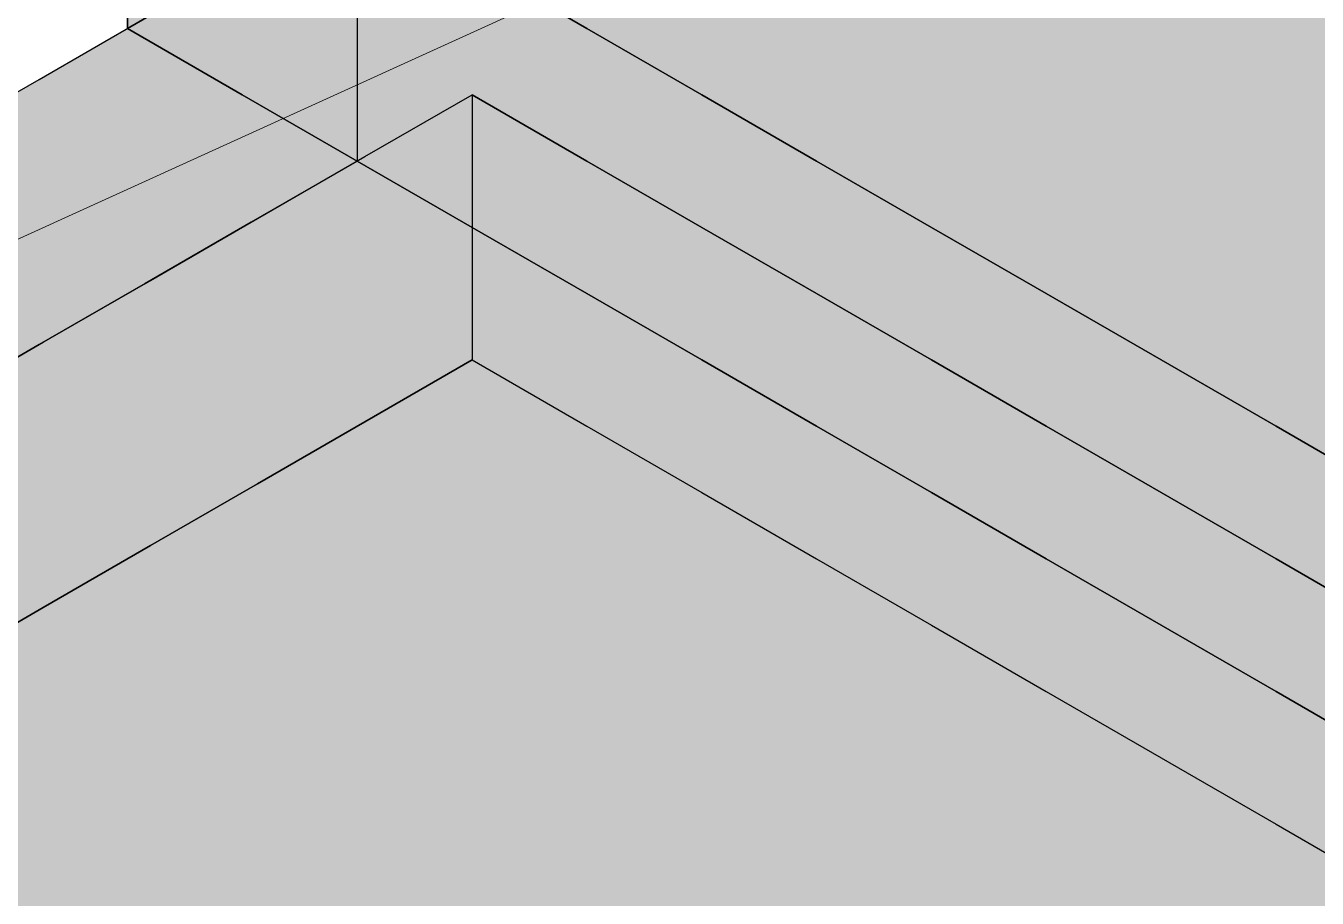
# Model space of a CAD drawing. Header units: metres. Extents: x 0 to 28.4, y 0 to 5.9.
# Drawn here: x 13.2751 to 13.7619, y 2.4221 to 2.751 of the extents above; entities that cross this region are included whole.
import ezdxf

# ---------------------------------------------------------------- set-up
doc = ezdxf.new("R2010")
doc.units = ezdxf.units.M
doc.header["$LTSCALE"] = 0.25
doc.layers.add('ISO-ARISTAS', color=8, linetype='CONTINUOUS')
doc.layers.add('ISO-CONCRETO-SUP', color=254, linetype='CONTINUOUS', true_color=0xe8e8e8)
doc.layers.add('LLAMADAS', color=30, linetype='CONTINUOUS', lineweight=18)

msp = doc.modelspace()

# ---------------------------------------------------------------- linework, layer by layer
at = {"layer": 'ISO-ARISTAS', "color": 250}
for p, q in [((13.4, 2.8), (13.4, 2.75)), ((13.4, 2.8), (13.4, 2.75)), ((13.3134, 2.75), (13.3134, 2.79746)), ((13.3134, 2.79746), (13.3134, 2.75)), ((13.3567, 2.775), (13.3134, 2.75)), ((13.3134, 2.75), (13.3567, 2.775)), ((13.4866, 2.75), (13.4433, 2.775)), ((13.4433, 2.775), (13.4866, 2.75)), ((13.4433, 2.775), (13.4866, 2.75)), ((13.4433, 2.775), (13.4866, 2.75)), ((13.28009, 2.73077), (13.32006, 2.75385)), ((13.28009, 2.73077), (13.32006, 2.75385)), ((13.3567, 2.725), (13.3134, 2.75)), ((13.3134, 2.75), (13.3567, 2.725)), ((13.4, 2.75), (13.4, 2.7)), ((13.4, 2.75), (13.4, 2.7)), ((13.5299, 2.725), (13.4866, 2.75)), ((13.4866, 2.75), (13.5299, 2.725)), ((13.4866, 2.75), (13.5299, 2.725)), ((13.4866, 2.75), (13.5299, 2.725)), ((13.24012, 2.70769), (13.28009, 2.73077)), ((13.24012, 2.70769), (13.28009, 2.73077)), ((13.4, 2.7), (13.3567, 2.725)), ((13.3567, 2.725), (13.4, 2.7)), ((13.40289, 2.70167), (13.4433, 2.725)), ((13.40289, 2.70167), (13.4433, 2.725)), ((13.4433, 2.725), (13.4433, 2.675)), ((13.4866, 2.7), (13.4433, 2.725)), ((13.4433, 2.725), (13.4433, 2.675)), ((13.4433, 2.725), (13.4866, 2.7)), ((13.57321, 2.7), (13.5299, 2.725)), ((13.5299, 2.725), (13.57321, 2.7)), ((13.5299, 2.725), (13.57321, 2.7)), ((13.5299, 2.725), (13.57321, 2.7)), ((13.36003, 2.67692), (13.4, 2.7)), ((13.4, 2.7), (13.36003, 2.67692)), ((13.36247, 2.67833), (13.40289, 2.70167)), ((13.36247, 2.67833), (13.40289, 2.70167)), ((13.4, 2.7), (13.4433, 2.675)), ((13.4, 2.7), (13.4433, 2.675)), ((13.4433, 2.675), (13.4, 2.7)), ((13.4, 2.7), (13.4433, 2.675)), ((13.5299, 2.675), (13.4866, 2.7)), ((13.4866, 2.7), (13.5299, 2.675)), ((13.61651, 2.675), (13.57321, 2.7)), ((13.57321, 2.7), (13.61651, 2.675)), ((13.57321, 2.7), (13.61651, 2.675)), ((13.57321, 2.7), (13.61651, 2.675)), ((13.32206, 2.655), (13.36247, 2.67833)), ((13.32206, 2.655), (13.36247, 2.67833)), ((13.32006, 2.65385), (13.36003, 2.67692)), ((13.36003, 2.67692), (13.32006, 2.65385)), ((13.4433, 2.675), (13.4433, 2.625)), ((13.4433, 2.675), (13.4433, 2.625)), ((13.4433, 2.675), (13.4866, 2.65)), ((13.4433, 2.675), (13.4866, 2.65)), ((13.4866, 2.65), (13.4433, 2.675)), ((13.4433, 2.675), (13.4866, 2.65)), ((13.57321, 2.65), (13.5299, 2.675)), ((13.5299, 2.675), (13.57321, 2.65)), ((13.65981, 2.65), (13.61651, 2.675)), ((13.61651, 2.675), (13.65981, 2.65)), ((13.61651, 2.675), (13.65981, 2.65)), ((13.61651, 2.675), (13.65981, 2.65)), ((13.28009, 2.63077), (13.32006, 2.65385)), ((13.32006, 2.65385), (13.28009, 2.63077)), ((13.28164, 2.63167), (13.32206, 2.655)), ((13.28164, 2.63167), (13.32206, 2.655)), ((13.4866, 2.65), (13.5299, 2.625)), ((13.4866, 2.65), (13.5299, 2.625)), ((13.5299, 2.625), (13.4866, 2.65)), ((13.4866, 2.65), (13.5299, 2.625)), ((13.61651, 2.625), (13.57321, 2.65)), ((13.57321, 2.65), (13.61651, 2.625)), ((13.70311, 2.625), (13.65981, 2.65)), ((13.65981, 2.65), (13.70311, 2.625)), ((13.65981, 2.65), (13.70311, 2.625)), ((13.65981, 2.65), (13.70311, 2.625)), ((13.24012, 2.60769), (13.28009, 2.63077)), ((13.28009, 2.63077), (13.24012, 2.60769)), ((13.24123, 2.60833), (13.28164, 2.63167)), ((13.24123, 2.60833), (13.28164, 2.63167)), ((13.4433, 2.625), (13.40289, 2.60167)), ((13.40289, 2.60167), (13.4433, 2.625)), ((13.4433, 2.625), (13.4866, 2.6)), ((13.4433, 2.625), (13.4866, 2.6)), ((13.5299, 2.625), (13.57321, 2.6)), ((13.5299, 2.625), (13.57321, 2.6)), ((13.57321, 2.6), (13.5299, 2.625)), ((13.5299, 2.625), (13.57321, 2.6)), ((13.65981, 2.6), (13.61651, 2.625)), ((13.61651, 2.625), (13.65981, 2.6)), ((13.74641, 2.6), (13.70311, 2.625)), ((13.70311, 2.625), (13.74641, 2.6)), ((13.70311, 2.625), (13.74641, 2.6)), ((13.70311, 2.625), (13.74641, 2.6)), ((13.36247, 2.57833), (13.40289, 2.60167)), ((13.40289, 2.60167), (13.36247, 2.57833)), ((13.4866, 2.6), (13.5299, 2.575)), ((13.4866, 2.6), (13.5299, 2.575)), ((13.57321, 2.6), (13.61651, 2.575)), ((13.57321, 2.6), (13.61651, 2.575)), ((13.61651, 2.575), (13.57321, 2.6)), ((13.57321, 2.6), (13.61651, 2.575)), ((13.70311, 2.575), (13.65981, 2.6)), ((13.65981, 2.6), (13.70311, 2.575)), ((13.78971, 2.575), (13.74641, 2.6)), ((13.74641, 2.6), (13.78971, 2.575)), ((13.74641, 2.6), (13.78971, 2.575)), ((13.74641, 2.6), (13.78971, 2.575)), ((13.36247, 2.57833), (13.32206, 2.555)), ((13.32206, 2.555), (13.36247, 2.57833)), ((13.5299, 2.575), (13.57321, 2.55)), ((13.5299, 2.575), (13.57321, 2.55)), ((13.61651, 2.575), (13.65981, 2.55)), ((13.61651, 2.575), (13.65981, 2.55)), ((13.65981, 2.55), (13.61651, 2.575)), ((13.61651, 2.575), (13.65981, 2.55)), ((13.74641, 2.55), (13.70311, 2.575)), ((13.70311, 2.575), (13.74641, 2.55)), ((13.32206, 2.555), (13.28164, 2.53167)), ((13.28164, 2.53167), (13.32206, 2.555)), ((13.57321, 2.55), (13.61651, 2.525)), ((13.57321, 2.55), (13.61651, 2.525)), ((13.65981, 2.55), (13.70311, 2.525)), ((13.65981, 2.55), (13.70311, 2.525)), ((13.70311, 2.525), (13.65981, 2.55)), ((13.65981, 2.55), (13.70311, 2.525)), ((13.78971, 2.525), (13.74641, 2.55)), ((13.74641, 2.55), (13.78971, 2.525)), ((13.28164, 2.53167), (13.24123, 2.50833)), ((13.24123, 2.50833), (13.28164, 2.53167)), ((13.61651, 2.525), (13.65981, 2.5)), ((13.61651, 2.525), (13.65981, 2.5)), ((13.70311, 2.525), (13.74641, 2.5)), ((13.70311, 2.525), (13.74641, 2.5)), ((13.74641, 2.5), (13.70311, 2.525)), ((13.70311, 2.525), (13.74641, 2.5)), ((13.65981, 2.5), (13.70311, 2.475)), ((13.65981, 2.5), (13.70311, 2.475)), ((13.74641, 2.5), (13.78971, 2.475)), ((13.74641, 2.5), (13.78971, 2.475)), ((13.78971, 2.475), (13.74641, 2.5)), ((13.74641, 2.5), (13.78971, 2.475)), ((13.70311, 2.475), (13.74641, 2.45)), ((13.70311, 2.475), (13.74641, 2.45)), ((13.74641, 2.45), (13.78971, 2.425)), ((13.74641, 2.45), (13.78971, 2.425))]:
    msp.add_line(p, q, dxfattribs=at)
at = {"layer": 'ISO-CONCRETO-SUP', "true_color": 0x949491}
for points in [[(13.3567, 2.775), (13.3134, 2.75), (13.3567, 2.82246), (13.3134, 2.79746)], [(13.4, 2.75), (13.36003, 2.72692), (13.4, 2.8), (13.36003, 2.77692)], [(13.36003, 2.72692), (13.32006, 2.70385), (13.36003, 2.77692), (13.32006, 2.75385)], [(13.32006, 2.70385), (13.28009, 2.68077), (13.32006, 2.75385), (13.28009, 2.73077)], [(13.4, 2.7), (13.36003, 2.67692), (13.4, 2.75), (13.36003, 2.72692)], [(13.28009, 2.68077), (13.24012, 2.65769), (13.28009, 2.73077), (13.24012, 2.70769)], [(13.36003, 2.67692), (13.32006, 2.65385), (13.36003, 2.72692), (13.32006, 2.70385)], [(13.32006, 2.65385), (13.28009, 2.63077), (13.32006, 2.70385), (13.28009, 2.68077)], [(13.28009, 2.63077), (13.24012, 2.60769), (13.28009, 2.68077), (13.24012, 2.65769)]]:
    msp.add_solid(points, dxfattribs=at)
at = {"layer": 'ISO-CONCRETO-SUP', "true_color": 0xa6a6a2}
for points in [[(13.3567, 2.77246), (13.4, 2.74746), (13.3567, 2.81992), (13.4, 2.79492)], [(13.4433, 2.775), (13.4866, 2.75), (13.4433, 2.82246), (13.4866, 2.79746)], [(13.5299, 2.77246), (13.57321, 2.74746), (13.5299, 2.81992), (13.57321, 2.79492)], [(13.4433, 2.76992), (13.4866, 2.74492), (13.4433, 2.81738), (13.4866, 2.79238)], [(13.5299, 2.76738), (13.57321, 2.74238), (13.5299, 2.81484), (13.57321, 2.78984)], [(13.61651, 2.76992), (13.65981, 2.74492), (13.61651, 2.81738), (13.65981, 2.79238)], [(13.70311, 2.76738), (13.74641, 2.74238), (13.70311, 2.81484), (13.74641, 2.78984)], [(13.61651, 2.76484), (13.65981, 2.73984), (13.61651, 2.8123), (13.65981, 2.7873)], [(13.70311, 2.7623), (13.74641, 2.7373), (13.70311, 2.80976), (13.74641, 2.78476)], [(13.4, 2.75), (13.4433, 2.725), (13.4, 2.8), (13.4433, 2.775)], [(13.3134, 2.75), (13.3567, 2.725), (13.3134, 2.79746), (13.3567, 2.77246)], [(13.4, 2.74746), (13.4433, 2.72246), (13.4, 2.79492), (13.4433, 2.76992)], [(13.4866, 2.75), (13.5299, 2.725), (13.4866, 2.79746), (13.5299, 2.77246)], [(13.57321, 2.74746), (13.61651, 2.72246), (13.57321, 2.79492), (13.61651, 2.76992)], [(13.4866, 2.74492), (13.5299, 2.71992), (13.4866, 2.79238), (13.5299, 2.76738)], [(13.57321, 2.74238), (13.61651, 2.71738), (13.57321, 2.78984), (13.61651, 2.76484)], [(13.65981, 2.74492), (13.70311, 2.71992), (13.65981, 2.79238), (13.70311, 2.76738)], [(13.74641, 2.74238), (13.78971, 2.71738), (13.74641, 2.78984), (13.78971, 2.76484)], [(13.65981, 2.73984), (13.70311, 2.71484), (13.65981, 2.7873), (13.70311, 2.7623)], [(13.74641, 2.7373), (13.78971, 2.7123), (13.74641, 2.78476), (13.78971, 2.75976)], [(13.4433, 2.725), (13.4866, 2.7), (13.4433, 2.775), (13.4866, 2.75)], [(13.3567, 2.725), (13.4, 2.7), (13.3567, 2.77246), (13.4, 2.74746)], [(13.5299, 2.725), (13.57321, 2.7), (13.5299, 2.77246), (13.57321, 2.74746)], [(13.4433, 2.72246), (13.4866, 2.69746), (13.4433, 2.76992), (13.4866, 2.74492)], [(13.5299, 2.71992), (13.57321, 2.69492), (13.5299, 2.76738), (13.57321, 2.74238)], [(13.61651, 2.72246), (13.65981, 2.69746), (13.61651, 2.76992), (13.65981, 2.74492)], [(13.70311, 2.71992), (13.74641, 2.69492), (13.70311, 2.76738), (13.74641, 2.74238)], [(13.61651, 2.71738), (13.65981, 2.69238), (13.61651, 2.76484), (13.65981, 2.73984)], [(13.70311, 2.71484), (13.74641, 2.68984), (13.70311, 2.7623), (13.74641, 2.7373)], [(13.4, 2.7), (13.4433, 2.675), (13.4, 2.75), (13.4433, 2.725)], [(13.4, 2.7), (13.4433, 2.675), (13.4, 2.74746), (13.4433, 2.72246)], [(13.4866, 2.7), (13.5299, 2.675), (13.4866, 2.75), (13.5299, 2.725)], [(13.57321, 2.7), (13.61651, 2.675), (13.57321, 2.74746), (13.61651, 2.72246)], [(13.4866, 2.69746), (13.5299, 2.67246), (13.4866, 2.74492), (13.5299, 2.71992)], [(13.57321, 2.69492), (13.61651, 2.66992), (13.57321, 2.74238), (13.61651, 2.71738)], [(13.65981, 2.69746), (13.70311, 2.67246), (13.65981, 2.74492), (13.70311, 2.71992)], [(13.74641, 2.69492), (13.78971, 2.66992), (13.74641, 2.74238), (13.78971, 2.71738)], [(13.65981, 2.69238), (13.70311, 2.66738), (13.65981, 2.73984), (13.70311, 2.71484)], [(13.74641, 2.68984), (13.78971, 2.66484), (13.74641, 2.7373), (13.78971, 2.7123)], [(13.4433, 2.675), (13.4866, 2.65), (13.4433, 2.725), (13.4866, 2.7)], [(13.4433, 2.675), (13.4866, 2.65), (13.4433, 2.72246), (13.4866, 2.69746)], [(13.5299, 2.675), (13.57321, 2.65), (13.5299, 2.725), (13.57321, 2.7)], [(13.61651, 2.675), (13.65981, 2.65), (13.61651, 2.72246), (13.65981, 2.69746)], [(13.5299, 2.67246), (13.57321, 2.64746), (13.5299, 2.71992), (13.57321, 2.69492)], [(13.61651, 2.66992), (13.65981, 2.64492), (13.61651, 2.71738), (13.65981, 2.69238)], [(13.70311, 2.67246), (13.74641, 2.64746), (13.70311, 2.71992), (13.74641, 2.69492)], [(13.70311, 2.66738), (13.74641, 2.64238), (13.70311, 2.71484), (13.74641, 2.68984)], [(13.4866, 2.65), (13.5299, 2.625), (13.4866, 2.7), (13.5299, 2.675)], [(13.4866, 2.65), (13.5299, 2.625), (13.4866, 2.69746), (13.5299, 2.67246)], [(13.57321, 2.65), (13.61651, 2.625), (13.57321, 2.7), (13.61651, 2.675)], [(13.65981, 2.65), (13.70311, 2.625), (13.65981, 2.69746), (13.70311, 2.67246)], [(13.57321, 2.64746), (13.61651, 2.62246), (13.57321, 2.69492), (13.61651, 2.66992)], [(13.65981, 2.64492), (13.70311, 2.61992), (13.65981, 2.69238), (13.70311, 2.66738)], [(13.74641, 2.64746), (13.78971, 2.62246), (13.74641, 2.69492), (13.78971, 2.66992)], [(13.74641, 2.64238), (13.78971, 2.61738), (13.74641, 2.68984), (13.78971, 2.66484)], [(13.5299, 2.625), (13.57321, 2.6), (13.5299, 2.675), (13.57321, 2.65)], [(13.61651, 2.625), (13.65981, 2.6), (13.61651, 2.675), (13.65981, 2.65)], [(13.5299, 2.625), (13.57321, 2.6), (13.5299, 2.67246), (13.57321, 2.64746)], [(13.61651, 2.62246), (13.65981, 2.59746), (13.61651, 2.66992), (13.65981, 2.64492)], [(13.70311, 2.625), (13.74641, 2.6), (13.70311, 2.67246), (13.74641, 2.64746)], [(13.70311, 2.61992), (13.74641, 2.59492), (13.70311, 2.66738), (13.74641, 2.64238)], [(13.57321, 2.6), (13.61651, 2.575), (13.57321, 2.65), (13.61651, 2.625)], [(13.65981, 2.6), (13.70311, 2.575), (13.65981, 2.65), (13.70311, 2.625)], [(13.57321, 2.6), (13.61651, 2.575), (13.57321, 2.64746), (13.61651, 2.62246)], [(13.65981, 2.59746), (13.70311, 2.57246), (13.65981, 2.64492), (13.70311, 2.61992)], [(13.74641, 2.6), (13.78971, 2.575), (13.74641, 2.64746), (13.78971, 2.62246)], [(13.74641, 2.59492), (13.78971, 2.56992), (13.74641, 2.64238), (13.78971, 2.61738)], [(13.61651, 2.575), (13.65981, 2.55), (13.61651, 2.625), (13.65981, 2.6)], [(13.70311, 2.575), (13.74641, 2.55), (13.70311, 2.625), (13.74641, 2.6)], [(13.61651, 2.575), (13.65981, 2.55), (13.61651, 2.62246), (13.65981, 2.59746)], [(13.70311, 2.57246), (13.74641, 2.54746), (13.70311, 2.61992), (13.74641, 2.59492)], [(13.65981, 2.55), (13.70311, 2.525), (13.65981, 2.6), (13.70311, 2.575)], [(13.74641, 2.55), (13.78971, 2.525), (13.74641, 2.6), (13.78971, 2.575)], [(13.65981, 2.55), (13.70311, 2.525), (13.65981, 2.59746), (13.70311, 2.57246)], [(13.74641, 2.54746), (13.78971, 2.52246), (13.74641, 2.59492), (13.78971, 2.56992)], [(13.70311, 2.525), (13.74641, 2.5), (13.70311, 2.575), (13.74641, 2.55)], [(13.70311, 2.525), (13.74641, 2.5), (13.70311, 2.57246), (13.74641, 2.54746)], [(13.74641, 2.5), (13.78971, 2.475), (13.74641, 2.55), (13.78971, 2.525)], [(13.74641, 2.5), (13.78971, 2.475), (13.74641, 2.54746), (13.78971, 2.52246)]]:
    msp.add_solid(points, dxfattribs=at)
at = {"layer": 'ISO-CONCRETO-SUP', "true_color": 0xb8b8b3}
for points in [[(13.4, 2.8), (13.4433, 2.775), (13.3567, 2.775), (13.4, 2.75)], [(13.3567, 2.775), (13.4, 2.75), (13.3134, 2.75), (13.3567, 2.725)], [(13.36003, 2.77692), (13.40333, 2.75192), (13.32006, 2.75385), (13.36336, 2.72885)], [(13.4433, 2.775), (13.4866, 2.75), (13.4, 2.75), (13.4433, 2.725)], [(13.4433, 2.775), (13.4866, 2.75), (13.40333, 2.75192), (13.44663, 2.72692)], [(13.32006, 2.75385), (13.36336, 2.72885), (13.28009, 2.73077), (13.32339, 2.70577)], [(13.40333, 2.75192), (13.44663, 2.72692), (13.36336, 2.72885), (13.40666, 2.70385)], [(13.4, 2.75), (13.4433, 2.725), (13.3567, 2.725), (13.4, 2.7)], [(13.4866, 2.75), (13.5299, 2.725), (13.4433, 2.725), (13.4866, 2.7)], [(13.4866, 2.75), (13.5299, 2.725), (13.44663, 2.72692), (13.48993, 2.70192)], [(13.28009, 2.73077), (13.32339, 2.70577), (13.24012, 2.70769), (13.28342, 2.68269)], [(13.36336, 2.72885), (13.40666, 2.70385), (13.32339, 2.70577), (13.36669, 2.68077)], [(13.44663, 2.72692), (13.48993, 2.70192), (13.40666, 2.70385), (13.44996, 2.67885)], [(13.4433, 2.725), (13.4866, 2.7), (13.4, 2.7), (13.4433, 2.675)], [(13.5299, 2.725), (13.57321, 2.7), (13.4866, 2.7), (13.5299, 2.675)], [(13.5299, 2.725), (13.57321, 2.7), (13.48993, 2.70192), (13.53323, 2.67692)], [(13.24012, 2.70769), (13.28342, 2.68269), (13.20015, 2.68462), (13.24345, 2.65962)], [(13.32339, 2.70577), (13.36669, 2.68077), (13.28342, 2.68269), (13.32672, 2.65769)], [(13.40666, 2.70385), (13.44996, 2.67885), (13.36669, 2.68077), (13.40999, 2.65577)], [(13.4, 2.7), (13.4433, 2.675), (13.36003, 2.67692), (13.40333, 2.65192)], [(13.4866, 2.7), (13.5299, 2.675), (13.4433, 2.675), (13.4866, 2.65)], [(13.48993, 2.70192), (13.53323, 2.67692), (13.44996, 2.67885), (13.49326, 2.65385)], [(13.57321, 2.7), (13.61651, 2.675), (13.5299, 2.675), (13.57321, 2.65)], [(13.57321, 2.7), (13.61651, 2.675), (13.53323, 2.67692), (13.57654, 2.65192)], [(13.28342, 2.68269), (13.32672, 2.65769), (13.24345, 2.65962), (13.28675, 2.63462)], [(13.36669, 2.68077), (13.40999, 2.65577), (13.32672, 2.65769), (13.37002, 2.63269)], [(13.44996, 2.67885), (13.49326, 2.65385), (13.40999, 2.65577), (13.45329, 2.63077)], [(13.36003, 2.67692), (13.40333, 2.65192), (13.32006, 2.65385), (13.36336, 2.62885)], [(13.4433, 2.675), (13.4866, 2.65), (13.40333, 2.65192), (13.44663, 2.62692)], [(13.5299, 2.675), (13.57321, 2.65), (13.4866, 2.65), (13.5299, 2.625)], [(13.53323, 2.67692), (13.57654, 2.65192), (13.49326, 2.65385), (13.53657, 2.62885)], [(13.61651, 2.675), (13.65981, 2.65), (13.57321, 2.65), (13.61651, 2.625)], [(13.61651, 2.675), (13.65981, 2.65), (13.57654, 2.65192), (13.61984, 2.62692)], [(13.24345, 2.65962), (13.28675, 2.63462), (13.20348, 2.63654), (13.24678, 2.61154)], [(13.32006, 2.65385), (13.36336, 2.62885), (13.28009, 2.63077), (13.32339, 2.60577)], [(13.32672, 2.65769), (13.37002, 2.63269), (13.28675, 2.63462), (13.33005, 2.60962)], [(13.40999, 2.65577), (13.45329, 2.63077), (13.37002, 2.63269), (13.41332, 2.60769)], [(13.49326, 2.65385), (13.53657, 2.62885), (13.45329, 2.63077), (13.4966, 2.60577)], [(13.40333, 2.65192), (13.44663, 2.62692), (13.36336, 2.62885), (13.40666, 2.60385)], [(13.4866, 2.65), (13.5299, 2.625), (13.44663, 2.62692), (13.48993, 2.60192)], [(13.57321, 2.65), (13.61651, 2.625), (13.5299, 2.625), (13.57321, 2.6)], [(13.57654, 2.65192), (13.61984, 2.62692), (13.53657, 2.62885), (13.57987, 2.60385)], [(13.65981, 2.65), (13.70311, 2.625), (13.61651, 2.625), (13.65981, 2.6)], [(13.65981, 2.65), (13.70311, 2.625), (13.61984, 2.62692), (13.66314, 2.60192)], [(13.28675, 2.63462), (13.33005, 2.60962), (13.24678, 2.61154), (13.29008, 2.58654)], [(13.28009, 2.63077), (13.32339, 2.60577), (13.24012, 2.60769), (13.28342, 2.58269)], [(13.37002, 2.63269), (13.41332, 2.60769), (13.33005, 2.60962), (13.37335, 2.58462)], [(13.45329, 2.63077), (13.4966, 2.60577), (13.41332, 2.60769), (13.45662, 2.58269)], [(13.36336, 2.62885), (13.40666, 2.60385), (13.32339, 2.60577), (13.36669, 2.58077)], [(13.44663, 2.62692), (13.48993, 2.60192), (13.40666, 2.60385), (13.44996, 2.57885)], [(13.5299, 2.625), (13.57321, 2.6), (13.48993, 2.60192), (13.53323, 2.57692)], [(13.53657, 2.62885), (13.57987, 2.60385), (13.4966, 2.60577), (13.5399, 2.58077)], [(13.61651, 2.625), (13.65981, 2.6), (13.57321, 2.6), (13.61651, 2.575)], [(13.61984, 2.62692), (13.66314, 2.60192), (13.57987, 2.60385), (13.62317, 2.57885)], [(13.70311, 2.625), (13.74641, 2.6), (13.65981, 2.6), (13.70311, 2.575)], [(13.70311, 2.625), (13.74641, 2.6), (13.66314, 2.60192), (13.70644, 2.57692)], [(13.24678, 2.61154), (13.29008, 2.58654), (13.20681, 2.58846), (13.25011, 2.56346)], [(13.33005, 2.60962), (13.37335, 2.58462), (13.29008, 2.58654), (13.33338, 2.56154)], [(13.24012, 2.60769), (13.28342, 2.58269), (13.20015, 2.58462), (13.24345, 2.55962)], [(13.32339, 2.60577), (13.36669, 2.58077), (13.28342, 2.58269), (13.32672, 2.55769)], [(13.41332, 2.60769), (13.45662, 2.58269), (13.37335, 2.58462), (13.41665, 2.55962)], [(13.4966, 2.60577), (13.5399, 2.58077), (13.45662, 2.58269), (13.49993, 2.55769)], [(13.40666, 2.60385), (13.44996, 2.57885), (13.36669, 2.58077), (13.40999, 2.55577)], [(13.48993, 2.60192), (13.53323, 2.57692), (13.44996, 2.57885), (13.49326, 2.55385)], [(13.57321, 2.6), (13.61651, 2.575), (13.53323, 2.57692), (13.57654, 2.55192)], [(13.57987, 2.60385), (13.62317, 2.57885), (13.5399, 2.58077), (13.5832, 2.55577)], [(13.65981, 2.6), (13.70311, 2.575), (13.61651, 2.575), (13.65981, 2.55)], [(13.66314, 2.60192), (13.70644, 2.57692), (13.62317, 2.57885), (13.66647, 2.55385)], [(13.74641, 2.6), (13.78971, 2.575), (13.70311, 2.575), (13.74641, 2.55)], [(13.74641, 2.6), (13.78971, 2.575), (13.70644, 2.57692), (13.74974, 2.55192)], [(13.29008, 2.58654), (13.33338, 2.56154), (13.25011, 2.56346), (13.29341, 2.53846)], [(13.28342, 2.58269), (13.32672, 2.55769), (13.24345, 2.55962), (13.28675, 2.53462)], [(13.36669, 2.58077), (13.40999, 2.55577), (13.32672, 2.55769), (13.37002, 2.53269)], [(13.37335, 2.58462), (13.41665, 2.55962), (13.33338, 2.56154), (13.37668, 2.53654)], [(13.45662, 2.58269), (13.49993, 2.55769), (13.41665, 2.55962), (13.45996, 2.53462)], [(13.5399, 2.58077), (13.5832, 2.55577), (13.49993, 2.55769), (13.54323, 2.53269)], [(13.44996, 2.57885), (13.49326, 2.55385), (13.40999, 2.55577), (13.45329, 2.53077)], [(13.53323, 2.57692), (13.57654, 2.55192), (13.49326, 2.55385), (13.53657, 2.52885)], [(13.62317, 2.57885), (13.66647, 2.55385), (13.5832, 2.55577), (13.6265, 2.53077)], [(13.70644, 2.57692), (13.74974, 2.55192), (13.66647, 2.55385), (13.70977, 2.52885)], [(13.61651, 2.575), (13.65981, 2.55), (13.57654, 2.55192), (13.61984, 2.52692)], [(13.70311, 2.575), (13.74641, 2.55), (13.65981, 2.55), (13.70311, 2.525)], [(13.78971, 2.575), (13.83301, 2.55), (13.74641, 2.55), (13.78971, 2.525)], [(13.78971, 2.575), (13.83301, 2.55), (13.74974, 2.55192), (13.79304, 2.52692)], [(13.25011, 2.56346), (13.29341, 2.53846), (13.21014, 2.54038), (13.25344, 2.51538)], [(13.33338, 2.56154), (13.37668, 2.53654), (13.29341, 2.53846), (13.33671, 2.51346)], [(13.24345, 2.55962), (13.28675, 2.53462), (13.20348, 2.53654), (13.24678, 2.51154)], [(13.32672, 2.55769), (13.37002, 2.53269), (13.28675, 2.53462), (13.33005, 2.50962)], [(13.41665, 2.55962), (13.45996, 2.53462), (13.37668, 2.53654), (13.41999, 2.51154)], [(13.49993, 2.55769), (13.54323, 2.53269), (13.45996, 2.53462), (13.50326, 2.50962)], [(13.40999, 2.55577), (13.45329, 2.53077), (13.37002, 2.53269), (13.41332, 2.50769)], [(13.49326, 2.55385), (13.53657, 2.52885), (13.45329, 2.53077), (13.4966, 2.50577)], [(13.57654, 2.55192), (13.61984, 2.52692), (13.53657, 2.52885), (13.57987, 2.50385)], [(13.5832, 2.55577), (13.6265, 2.53077), (13.54323, 2.53269), (13.58653, 2.50769)], [(13.66647, 2.55385), (13.70977, 2.52885), (13.6265, 2.53077), (13.6698, 2.50577)], [(13.74974, 2.55192), (13.79304, 2.52692), (13.70977, 2.52885), (13.75307, 2.50385)], [(13.65981, 2.55), (13.70311, 2.525), (13.61984, 2.52692), (13.66314, 2.50192)], [(13.74641, 2.55), (13.78971, 2.525), (13.70311, 2.525), (13.74641, 2.5)], [(13.29341, 2.53846), (13.33671, 2.51346), (13.25344, 2.51538), (13.29674, 2.49038)], [(13.37668, 2.53654), (13.41999, 2.51154), (13.33671, 2.51346), (13.38001, 2.48846)], [(13.28675, 2.53462), (13.33005, 2.50962), (13.24678, 2.51154), (13.29008, 2.48654)], [(13.37002, 2.53269), (13.41332, 2.50769), (13.33005, 2.50962), (13.37335, 2.48462)], [(13.45996, 2.53462), (13.50326, 2.50962), (13.41999, 2.51154), (13.46329, 2.48654)], [(13.54323, 2.53269), (13.58653, 2.50769), (13.50326, 2.50962), (13.54656, 2.48462)], [(13.45329, 2.53077), (13.4966, 2.50577), (13.41332, 2.50769), (13.45662, 2.48269)], [(13.53657, 2.52885), (13.57987, 2.50385), (13.4966, 2.50577), (13.5399, 2.48077)], [(13.61984, 2.52692), (13.66314, 2.50192), (13.57987, 2.50385), (13.62317, 2.47885)], [(13.6265, 2.53077), (13.6698, 2.50577), (13.58653, 2.50769), (13.62983, 2.48269)], [(13.70977, 2.52885), (13.75307, 2.50385), (13.6698, 2.50577), (13.7131, 2.48077)], [(13.79304, 2.52692), (13.83634, 2.50192), (13.75307, 2.50385), (13.79637, 2.47885)], [(13.70311, 2.525), (13.74641, 2.5), (13.66314, 2.50192), (13.70644, 2.47692)], [(13.78971, 2.525), (13.83301, 2.5), (13.74641, 2.5), (13.78971, 2.475)], [(13.25344, 2.51538), (13.29674, 2.49038), (13.21347, 2.49231), (13.25677, 2.46731)], [(13.33671, 2.51346), (13.38001, 2.48846), (13.29674, 2.49038), (13.34004, 2.46538)], [(13.24678, 2.51154), (13.29008, 2.48654), (13.20681, 2.48846), (13.25011, 2.46346)], [(13.33005, 2.50962), (13.37335, 2.48462), (13.29008, 2.48654), (13.33338, 2.46154)], [(13.41332, 2.50769), (13.45662, 2.48269), (13.37335, 2.48462), (13.41665, 2.45962)], [(13.41999, 2.51154), (13.46329, 2.48654), (13.38001, 2.48846), (13.42332, 2.46346)], [(13.50326, 2.50962), (13.54656, 2.48462), (13.46329, 2.48654), (13.50659, 2.46154)], [(13.58653, 2.50769), (13.62983, 2.48269), (13.54656, 2.48462), (13.58986, 2.45962)], [(13.4966, 2.50577), (13.5399, 2.48077), (13.45662, 2.48269), (13.49993, 2.45769)], [(13.57987, 2.50385), (13.62317, 2.47885), (13.5399, 2.48077), (13.5832, 2.45577)], [(13.6698, 2.50577), (13.7131, 2.48077), (13.62983, 2.48269), (13.67313, 2.45769)], [(13.75307, 2.50385), (13.79637, 2.47885), (13.7131, 2.48077), (13.7564, 2.45577)], [(13.66314, 2.50192), (13.70644, 2.47692), (13.62317, 2.47885), (13.66647, 2.45385)], [(13.74641, 2.5), (13.78971, 2.475), (13.70644, 2.47692), (13.74974, 2.45192)], [(13.29674, 2.49038), (13.34004, 2.46538), (13.25677, 2.46731), (13.30007, 2.44231)], [(13.38001, 2.48846), (13.42332, 2.46346), (13.34004, 2.46538), (13.38335, 2.44038)], [(13.29008, 2.48654), (13.33338, 2.46154), (13.25011, 2.46346), (13.29341, 2.43846)], [(13.37335, 2.48462), (13.41665, 2.45962), (13.33338, 2.46154), (13.37668, 2.43654)], [(13.46329, 2.48654), (13.50659, 2.46154), (13.42332, 2.46346), (13.46662, 2.43846)], [(13.54656, 2.48462), (13.58986, 2.45962), (13.50659, 2.46154), (13.54989, 2.43654)], [(13.45662, 2.48269), (13.49993, 2.45769), (13.41665, 2.45962), (13.45996, 2.43462)], [(13.5399, 2.48077), (13.5832, 2.45577), (13.49993, 2.45769), (13.54323, 2.43269)], [(13.62317, 2.47885), (13.66647, 2.45385), (13.5832, 2.45577), (13.6265, 2.43077)], [(13.62983, 2.48269), (13.67313, 2.45769), (13.58986, 2.45962), (13.63316, 2.43462)], [(13.7131, 2.48077), (13.7564, 2.45577), (13.67313, 2.45769), (13.71643, 2.43269)], [(13.79637, 2.47885), (13.83967, 2.45385), (13.7564, 2.45577), (13.7997, 2.43077)], [(13.70644, 2.47692), (13.74974, 2.45192), (13.66647, 2.45385), (13.70977, 2.42885)], [(13.78971, 2.475), (13.83301, 2.45), (13.74974, 2.45192), (13.79304, 2.42692)], [(13.25011, 2.46346), (13.29341, 2.43846), (13.21014, 2.44038), (13.25344, 2.41538)], [(13.25677, 2.46731), (13.30007, 2.44231), (13.2168, 2.44423), (13.2601, 2.41923)], [(13.34004, 2.46538), (13.38335, 2.44038), (13.30007, 2.44231), (13.34338, 2.41731)], [(13.42332, 2.46346), (13.46662, 2.43846), (13.38335, 2.44038), (13.42665, 2.41538)], [(13.33338, 2.46154), (13.37668, 2.43654), (13.29341, 2.43846), (13.33671, 2.41346)], [(13.41665, 2.45962), (13.45996, 2.43462), (13.37668, 2.43654), (13.41999, 2.41154)], [(13.50659, 2.46154), (13.54989, 2.43654), (13.46662, 2.43846), (13.50992, 2.41346)], [(13.58986, 2.45962), (13.63316, 2.43462), (13.54989, 2.43654), (13.59319, 2.41154)], [(13.49993, 2.45769), (13.54323, 2.43269), (13.45996, 2.43462), (13.50326, 2.40962)], [(13.5832, 2.45577), (13.6265, 2.43077), (13.54323, 2.43269), (13.58653, 2.40769)], [(13.66647, 2.45385), (13.70977, 2.42885), (13.6265, 2.43077), (13.6698, 2.40577)], [(13.67313, 2.45769), (13.71643, 2.43269), (13.63316, 2.43462), (13.67646, 2.40962)], [(13.7564, 2.45577), (13.7997, 2.43077), (13.71643, 2.43269), (13.75973, 2.40769)], [(13.74974, 2.45192), (13.79304, 2.42692), (13.70977, 2.42885), (13.75307, 2.40385)], [(13.30007, 2.44231), (13.34338, 2.41731), (13.2601, 2.41923), (13.3034, 2.39423)], [(13.38335, 2.44038), (13.42665, 2.41538), (13.34338, 2.41731), (13.38668, 2.39231)], [(13.29341, 2.43846), (13.33671, 2.41346), (13.25344, 2.41538), (13.29674, 2.39038)], [(13.37668, 2.43654), (13.41999, 2.41154), (13.33671, 2.41346), (13.38001, 2.38846)], [(13.45996, 2.43462), (13.50326, 2.40962), (13.41999, 2.41154), (13.46329, 2.38654)], [(13.46662, 2.43846), (13.50992, 2.41346), (13.42665, 2.41538), (13.46995, 2.39038)], [(13.54989, 2.43654), (13.59319, 2.41154), (13.50992, 2.41346), (13.55322, 2.38846)], [(13.63316, 2.43462), (13.67646, 2.40962), (13.59319, 2.41154), (13.63649, 2.38654)], [(13.54323, 2.43269), (13.58653, 2.40769), (13.50326, 2.40962), (13.54656, 2.38462)], [(13.6265, 2.43077), (13.6698, 2.40577), (13.58653, 2.40769), (13.62983, 2.38269)], [(13.71643, 2.43269), (13.75973, 2.40769), (13.67646, 2.40962), (13.71976, 2.38462)], [(13.7997, 2.43077), (13.84301, 2.40577), (13.75973, 2.40769), (13.80303, 2.38269)], [(13.70977, 2.42885), (13.75307, 2.40385), (13.6698, 2.40577), (13.7131, 2.38077)], [(13.79304, 2.42692), (13.83634, 2.40192), (13.75307, 2.40385), (13.79637, 2.37885)]]:
    msp.add_solid(points, dxfattribs=at)
at = {"layer": 'ISO-CONCRETO-SUP', "true_color": 0x7b776e}
for points in [[(13.4433, 2.675), (13.40289, 2.65167), (13.4433, 2.725), (13.40289, 2.70167)], [(13.40289, 2.65167), (13.36247, 2.62833), (13.40289, 2.70167), (13.36247, 2.67833)], [(13.36247, 2.62833), (13.32206, 2.605), (13.36247, 2.67833), (13.32206, 2.655)], [(13.4433, 2.625), (13.40289, 2.60167), (13.4433, 2.675), (13.40289, 2.65167)], [(13.32206, 2.605), (13.28164, 2.58167), (13.32206, 2.655), (13.28164, 2.63167)], [(13.40289, 2.60167), (13.36247, 2.57833), (13.40289, 2.65167), (13.36247, 2.62833)], [(13.28164, 2.58167), (13.24123, 2.55833), (13.28164, 2.63167), (13.24123, 2.60833)], [(13.36247, 2.57833), (13.32206, 2.555), (13.36247, 2.62833), (13.32206, 2.605)], [(13.32206, 2.555), (13.28164, 2.53167), (13.32206, 2.605), (13.28164, 2.58167)], [(13.28164, 2.53167), (13.24123, 2.50833), (13.28164, 2.58167), (13.24123, 2.55833)]]:
    msp.add_solid(points, dxfattribs=at)
at = {"layer": 'ISO-CONCRETO-SUP', "true_color": 0x989388}
for points in [[(13.4433, 2.725), (13.4866, 2.7), (13.40289, 2.70167), (13.44619, 2.67667)], [(13.40289, 2.70167), (13.44619, 2.67667), (13.36247, 2.67833), (13.40577, 2.65333)], [(13.4866, 2.7), (13.5299, 2.675), (13.44619, 2.67667), (13.48949, 2.65167)], [(13.36247, 2.67833), (13.40577, 2.65333), (13.32206, 2.655), (13.36536, 2.63)], [(13.44619, 2.67667), (13.48949, 2.65167), (13.40577, 2.65333), (13.44907, 2.62833)], [(13.5299, 2.675), (13.57321, 2.65), (13.48949, 2.65167), (13.53279, 2.62667)], [(13.32206, 2.655), (13.36536, 2.63), (13.28164, 2.63167), (13.32494, 2.60667)], [(13.40577, 2.65333), (13.44907, 2.62833), (13.36536, 2.63), (13.40866, 2.605)], [(13.48949, 2.65167), (13.53279, 2.62667), (13.44907, 2.62833), (13.49238, 2.60333)], [(13.57321, 2.65), (13.61651, 2.625), (13.53279, 2.62667), (13.57609, 2.60167)], [(13.28164, 2.63167), (13.32494, 2.60667), (13.24123, 2.60833), (13.28453, 2.58333)], [(13.36536, 2.63), (13.40866, 2.605), (13.32494, 2.60667), (13.36825, 2.58167)], [(13.4433, 2.625), (13.4866, 2.6), (13.40289, 2.60167), (13.44619, 2.57667)], [(13.44907, 2.62833), (13.49238, 2.60333), (13.40866, 2.605), (13.45196, 2.58)], [(13.53279, 2.62667), (13.57609, 2.60167), (13.49238, 2.60333), (13.53568, 2.57833)], [(13.61651, 2.625), (13.65981, 2.6), (13.57609, 2.60167), (13.61939, 2.57667)], [(13.24123, 2.60833), (13.28453, 2.58333), (13.20081, 2.585), (13.24412, 2.56)], [(13.32494, 2.60667), (13.36825, 2.58167), (13.28453, 2.58333), (13.32783, 2.55833)], [(13.40866, 2.605), (13.45196, 2.58), (13.36825, 2.58167), (13.41155, 2.55667)], [(13.40289, 2.60167), (13.44619, 2.57667), (13.36247, 2.57833), (13.40577, 2.55333)], [(13.4866, 2.6), (13.5299, 2.575), (13.44619, 2.57667), (13.48949, 2.55167)], [(13.49238, 2.60333), (13.53568, 2.57833), (13.45196, 2.58), (13.49526, 2.555)], [(13.57609, 2.60167), (13.61939, 2.57667), (13.53568, 2.57833), (13.57898, 2.55333)], [(13.65981, 2.6), (13.70311, 2.575), (13.61939, 2.57667), (13.66269, 2.55167)], [(13.28453, 2.58333), (13.32783, 2.55833), (13.24412, 2.56), (13.28742, 2.535)], [(13.36825, 2.58167), (13.41155, 2.55667), (13.32783, 2.55833), (13.37113, 2.53333)], [(13.36247, 2.57833), (13.40577, 2.55333), (13.32206, 2.555), (13.36536, 2.53)], [(13.44619, 2.57667), (13.48949, 2.55167), (13.40577, 2.55333), (13.44907, 2.52833)], [(13.45196, 2.58), (13.49526, 2.555), (13.41155, 2.55667), (13.45485, 2.53167)], [(13.53568, 2.57833), (13.57898, 2.55333), (13.49526, 2.555), (13.53856, 2.53)], [(13.61939, 2.57667), (13.66269, 2.55167), (13.57898, 2.55333), (13.62228, 2.52833)], [(13.5299, 2.575), (13.57321, 2.55), (13.48949, 2.55167), (13.53279, 2.52667)], [(13.70311, 2.575), (13.74641, 2.55), (13.66269, 2.55167), (13.706, 2.52667)], [(13.24412, 2.56), (13.28742, 2.535), (13.2037, 2.53667), (13.247, 2.51167)], [(13.32783, 2.55833), (13.37113, 2.53333), (13.28742, 2.535), (13.33072, 2.51)], [(13.41155, 2.55667), (13.45485, 2.53167), (13.37113, 2.53333), (13.41443, 2.50833)], [(13.32206, 2.555), (13.36536, 2.53), (13.28164, 2.53167), (13.32494, 2.50667)], [(13.40577, 2.55333), (13.44907, 2.52833), (13.36536, 2.53), (13.40866, 2.505)], [(13.48949, 2.55167), (13.53279, 2.52667), (13.44907, 2.52833), (13.49238, 2.50333)], [(13.49526, 2.555), (13.53856, 2.53), (13.45485, 2.53167), (13.49815, 2.50667)], [(13.57898, 2.55333), (13.62228, 2.52833), (13.53856, 2.53), (13.58187, 2.505)], [(13.66269, 2.55167), (13.706, 2.52667), (13.62228, 2.52833), (13.66558, 2.50333)], [(13.57321, 2.55), (13.61651, 2.525), (13.53279, 2.52667), (13.57609, 2.50167)], [(13.74641, 2.55), (13.78971, 2.525), (13.706, 2.52667), (13.7493, 2.50167)], [(13.28164, 2.53167), (13.32494, 2.50667), (13.24123, 2.50833), (13.28453, 2.48333)], [(13.28742, 2.535), (13.33072, 2.51), (13.247, 2.51167), (13.2903, 2.48667)], [(13.37113, 2.53333), (13.41443, 2.50833), (13.33072, 2.51), (13.37402, 2.485)], [(13.45485, 2.53167), (13.49815, 2.50667), (13.41443, 2.50833), (13.45774, 2.48333)], [(13.36536, 2.53), (13.40866, 2.505), (13.32494, 2.50667), (13.36825, 2.48167)], [(13.44907, 2.52833), (13.49238, 2.50333), (13.40866, 2.505), (13.45196, 2.48)], [(13.53856, 2.53), (13.58187, 2.505), (13.49815, 2.50667), (13.54145, 2.48167)], [(13.62228, 2.52833), (13.66558, 2.50333), (13.58187, 2.505), (13.62517, 2.48)], [(13.53279, 2.52667), (13.57609, 2.50167), (13.49238, 2.50333), (13.53568, 2.47833)], [(13.61651, 2.525), (13.65981, 2.5), (13.57609, 2.50167), (13.61939, 2.47667)], [(13.706, 2.52667), (13.7493, 2.50167), (13.66558, 2.50333), (13.70888, 2.47833)], [(13.78971, 2.525), (13.83301, 2.5), (13.7493, 2.50167), (13.7926, 2.47667)], [(13.24123, 2.50833), (13.28453, 2.48333), (13.20081, 2.485), (13.24412, 2.46)], [(13.247, 2.51167), (13.2903, 2.48667), (13.20659, 2.48833), (13.24989, 2.46333)], [(13.33072, 2.51), (13.37402, 2.485), (13.2903, 2.48667), (13.3336, 2.46167)], [(13.41443, 2.50833), (13.45774, 2.48333), (13.37402, 2.485), (13.41732, 2.46)], [(13.32494, 2.50667), (13.36825, 2.48167), (13.28453, 2.48333), (13.32783, 2.45833)], [(13.40866, 2.505), (13.45196, 2.48), (13.36825, 2.48167), (13.41155, 2.45667)], [(13.49238, 2.50333), (13.53568, 2.47833), (13.45196, 2.48), (13.49526, 2.455)], [(13.49815, 2.50667), (13.54145, 2.48167), (13.45774, 2.48333), (13.50104, 2.45833)], [(13.58187, 2.505), (13.62517, 2.48), (13.54145, 2.48167), (13.58475, 2.45667)], [(13.66558, 2.50333), (13.70888, 2.47833), (13.62517, 2.48), (13.66847, 2.455)], [(13.57609, 2.50167), (13.61939, 2.47667), (13.53568, 2.47833), (13.57898, 2.45333)], [(13.65981, 2.5), (13.70311, 2.475), (13.61939, 2.47667), (13.66269, 2.45167)], [(13.7493, 2.50167), (13.7926, 2.47667), (13.70888, 2.47833), (13.75218, 2.45333)], [(13.28453, 2.48333), (13.32783, 2.45833), (13.24412, 2.46), (13.28742, 2.435)], [(13.2903, 2.48667), (13.3336, 2.46167), (13.24989, 2.46333), (13.29319, 2.43833)], [(13.37402, 2.485), (13.41732, 2.46), (13.3336, 2.46167), (13.37691, 2.43667)], [(13.45774, 2.48333), (13.50104, 2.45833), (13.41732, 2.46), (13.46062, 2.435)], [(13.36825, 2.48167), (13.41155, 2.45667), (13.32783, 2.45833), (13.37113, 2.43333)], [(13.45196, 2.48), (13.49526, 2.455), (13.41155, 2.45667), (13.45485, 2.43167)], [(13.53568, 2.47833), (13.57898, 2.45333), (13.49526, 2.455), (13.53856, 2.43)], [(13.54145, 2.48167), (13.58475, 2.45667), (13.50104, 2.45833), (13.54434, 2.43333)], [(13.62517, 2.48), (13.66847, 2.455), (13.58475, 2.45667), (13.62805, 2.43167)], [(13.70888, 2.47833), (13.75218, 2.45333), (13.66847, 2.455), (13.71177, 2.43)], [(13.61939, 2.47667), (13.66269, 2.45167), (13.57898, 2.45333), (13.62228, 2.42833)], [(13.70311, 2.475), (13.74641, 2.45), (13.66269, 2.45167), (13.706, 2.42667)], [(13.7926, 2.47667), (13.8359, 2.45167), (13.75218, 2.45333), (13.79548, 2.42833)], [(13.24412, 2.46), (13.28742, 2.435), (13.2037, 2.43667), (13.247, 2.41167)], [(13.24989, 2.46333), (13.29319, 2.43833), (13.20947, 2.44), (13.25278, 2.415)], [(13.3336, 2.46167), (13.37691, 2.43667), (13.29319, 2.43833), (13.33649, 2.41333)], [(13.41732, 2.46), (13.46062, 2.435), (13.37691, 2.43667), (13.42021, 2.41167)], [(13.32783, 2.45833), (13.37113, 2.43333), (13.28742, 2.435), (13.33072, 2.41)], [(13.41155, 2.45667), (13.45485, 2.43167), (13.37113, 2.43333), (13.41443, 2.40833)], [(13.49526, 2.455), (13.53856, 2.43), (13.45485, 2.43167), (13.49815, 2.40667)], [(13.50104, 2.45833), (13.54434, 2.43333), (13.46062, 2.435), (13.50392, 2.41)], [(13.58475, 2.45667), (13.62805, 2.43167), (13.54434, 2.43333), (13.58764, 2.40833)], [(13.66847, 2.455), (13.71177, 2.43), (13.62805, 2.43167), (13.67135, 2.40667)], [(13.57898, 2.45333), (13.62228, 2.42833), (13.53856, 2.43), (13.58187, 2.405)], [(13.66269, 2.45167), (13.706, 2.42667), (13.62228, 2.42833), (13.66558, 2.40333)], [(13.74641, 2.45), (13.78971, 2.425), (13.706, 2.42667), (13.7493, 2.40167)], [(13.75218, 2.45333), (13.79548, 2.42833), (13.71177, 2.43), (13.75507, 2.405)], [(13.28742, 2.435), (13.33072, 2.41), (13.247, 2.41167), (13.2903, 2.38667)], [(13.29319, 2.43833), (13.33649, 2.41333), (13.25278, 2.415), (13.29608, 2.39)], [(13.37691, 2.43667), (13.42021, 2.41167), (13.33649, 2.41333), (13.37979, 2.38833)], [(13.46062, 2.435), (13.50392, 2.41), (13.42021, 2.41167), (13.46351, 2.38667)], [(13.37113, 2.43333), (13.41443, 2.40833), (13.33072, 2.41), (13.37402, 2.385)], [(13.45485, 2.43167), (13.49815, 2.40667), (13.41443, 2.40833), (13.45774, 2.38333)], [(13.53856, 2.43), (13.58187, 2.405), (13.49815, 2.40667), (13.54145, 2.38167)], [(13.54434, 2.43333), (13.58764, 2.40833), (13.50392, 2.41), (13.54722, 2.385)], [(13.62805, 2.43167), (13.67135, 2.40667), (13.58764, 2.40833), (13.63094, 2.38333)], [(13.71177, 2.43), (13.75507, 2.405), (13.67135, 2.40667), (13.71466, 2.38167)], [(13.62228, 2.42833), (13.66558, 2.40333), (13.58187, 2.405), (13.62517, 2.38)], [(13.706, 2.42667), (13.7493, 2.40167), (13.66558, 2.40333), (13.70888, 2.37833)], [(13.78971, 2.425), (13.83301, 2.4), (13.7493, 2.40167), (13.7926, 2.37667)], [(13.79548, 2.42833), (13.83879, 2.40333), (13.75507, 2.405), (13.79837, 2.38)]]:
    msp.add_solid(points, dxfattribs=at)
at = {"layer": 'ISO-CONCRETO-SUP', "true_color": 0x89847b}
for points in [[(13.4433, 2.675), (13.4866, 2.65), (13.4433, 2.725), (13.4866, 2.7)], [(13.4866, 2.65), (13.5299, 2.625), (13.4866, 2.7), (13.5299, 2.675)], [(13.4433, 2.625), (13.4866, 2.6), (13.4433, 2.675), (13.4866, 2.65)], [(13.5299, 2.625), (13.57321, 2.6), (13.5299, 2.675), (13.57321, 2.65)], [(13.4866, 2.6), (13.5299, 2.575), (13.4866, 2.65), (13.5299, 2.625)], [(13.57321, 2.6), (13.61651, 2.575), (13.57321, 2.65), (13.61651, 2.625)], [(13.5299, 2.575), (13.57321, 2.55), (13.5299, 2.625), (13.57321, 2.6)], [(13.61651, 2.575), (13.65981, 2.55), (13.61651, 2.625), (13.65981, 2.6)], [(13.57321, 2.55), (13.61651, 2.525), (13.57321, 2.6), (13.61651, 2.575)], [(13.65981, 2.55), (13.70311, 2.525), (13.65981, 2.6), (13.70311, 2.575)], [(13.61651, 2.525), (13.65981, 2.5), (13.61651, 2.575), (13.65981, 2.55)], [(13.70311, 2.525), (13.74641, 2.5), (13.70311, 2.575), (13.74641, 2.55)], [(13.65981, 2.5), (13.70311, 2.475), (13.65981, 2.55), (13.70311, 2.525)], [(13.74641, 2.5), (13.78971, 2.475), (13.74641, 2.55), (13.78971, 2.525)], [(13.70311, 2.475), (13.74641, 2.45), (13.70311, 2.525), (13.74641, 2.5)], [(13.74641, 2.45), (13.78971, 2.425), (13.74641, 2.5), (13.78971, 2.475)]]:
    msp.add_solid(points, dxfattribs=at)
at = {"layer": 'LLAMADAS'}
msp.add_line((14.48, 3.22), (13.22679, 2.65), dxfattribs=at)

doc.saveas('drawing.dxf')
